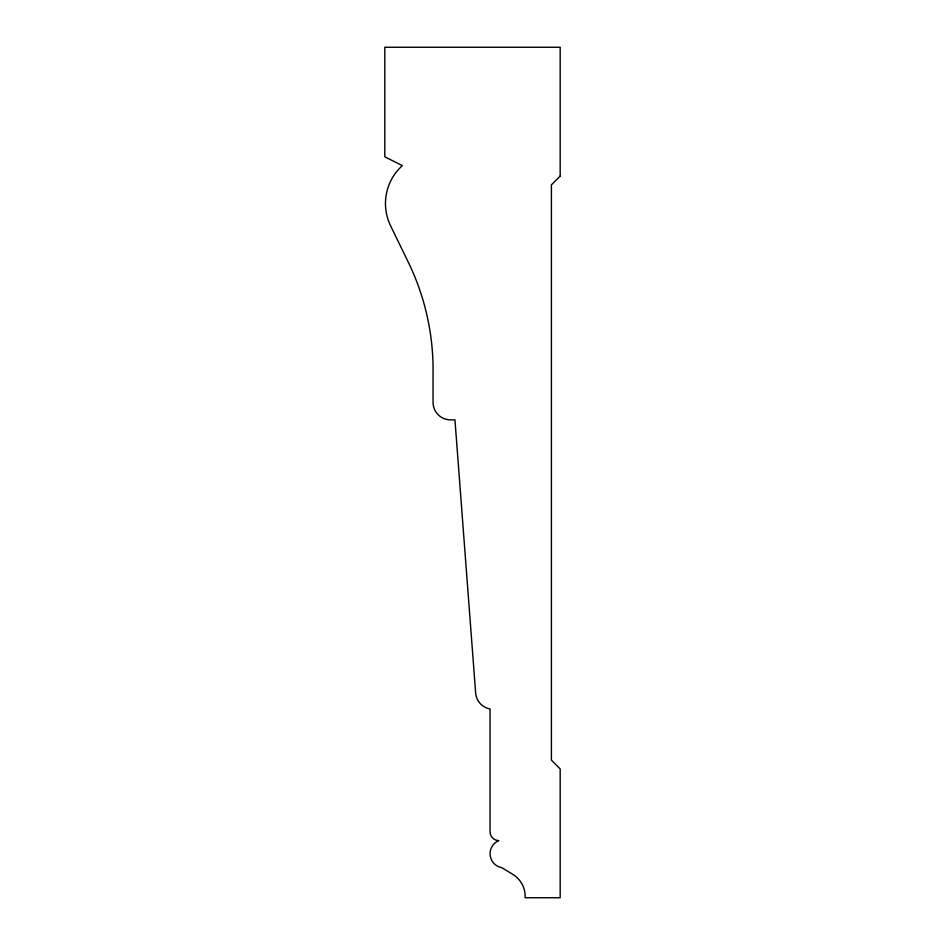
<?xml version="1.0" encoding="UTF-8"?>
<svg xmlns="http://www.w3.org/2000/svg" width="945" height="945" viewBox="0 0 945 945"><rect width="100%" height="100%" fill="white"/><g stroke="black" fill="none" stroke-linecap="round" stroke-linejoin="round"><path stroke-width="1.42" d="M560.184 176.077L551.408 184.842L551.408 760.158L560.184 768.923L560.184 897.75L525.113 897.75A25.751 25.751 0 0 0 512.497 874.16L501.76 867.664A14.175 14.175 0 0 1 498.806 840.613A8.765 8.765 0 0 1 490.042 831.848L490.042 708.963A17.542 17.542 0 0 1 475.654 693.028L454.958 419.887L450.576 419.887A17.542 17.542 0 0 1 433.046 402.357L433.046 373.854A246.326 246.326 0 0 0 408.264 262.143L390.592 225.808A50.959 50.959 0 0 1 402.357 165.623L384.816 156.846L384.816 47.25L560.184 47.25L560.184 176.077"/></g></svg>
